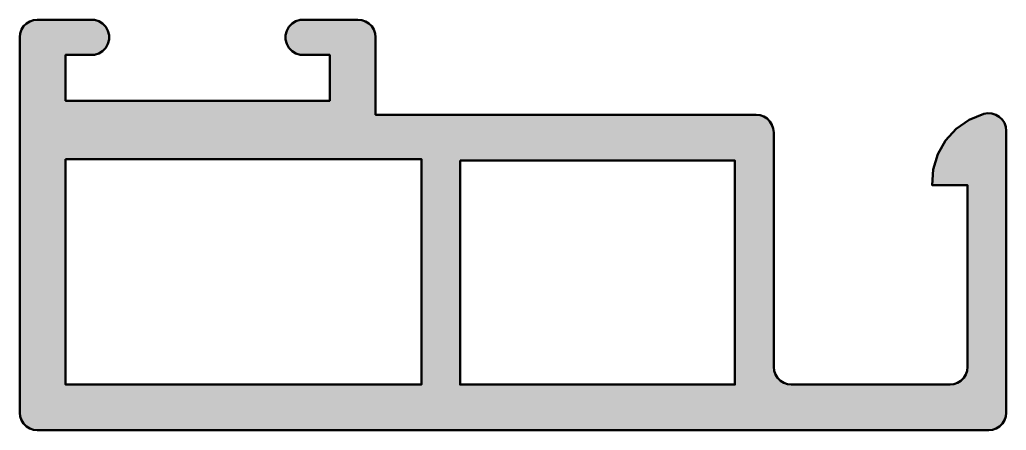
# Model space of a CAD drawing. Extents: x -28 to 0, y 0 to 11.7.
import ezdxf

# ---------------------------------------------------------------- set-up
doc = ezdxf.new("R2010")
doc.units = 0
doc.layers.add('0S-Alu contour', color=7, linetype='Continuous', lineweight=50)
doc.layers.add('0S-Alu hatch', color=252, linetype='Continuous', lineweight=25)

# ---------------------------------------------------------------- blocks, each defined once
blk = doc.blocks.new('333740__81D24498_FA02_4664_B982_1FA7A8D1C23D_')
at = {"layer": '0S-Alu hatch'}
h = blk.add_hatch(color=256, dxfattribs=at)
h.paths.add_polyline_path([(-0.013, 0.389), (0, 0.5), (0, 8.506), (-0.013, 8.62), (-0.052, 8.728), (-0.114, 8.824), (-0.197, 8.904), (-0.296, 8.962), (-0.405, 8.997), (-0.52, 9.005), (-0.633, 8.988), (-1.05, 8.82), (-1.419, 8.563), (-1.722, 8.231), (-1.943, 7.839), (-2.071, 7.409), (-2.1, 6.96), (-1.1, 6.96), (-1.1, 1.8), (-1.113, 1.689), (-1.15, 1.583), (-1.209, 1.488), (-1.288, 1.409), (-1.383, 1.35), (-1.489, 1.313), (-1.6, 1.3), (-6.1, 1.3), (-6.211, 1.313), (-6.317, 1.35), (-6.412, 1.409), (-6.491, 1.488), (-6.55, 1.583), (-6.587, 1.689), (-6.6, 1.8), (-6.6, 8.46), (-6.613, 8.571), (-6.65, 8.677), (-6.709, 8.772), (-6.788, 8.851), (-6.883, 8.911), (-6.989, 8.948), (-7.1, 8.96), (-17.9, 8.96), (-17.9, 11.16), (-17.913, 11.272), (-17.95, 11.379), (-18.011, 11.474), (-18.091, 11.553), (-18.187, 11.613), (-18.294, 11.649), (-18.407, 11.66), (-19.909, 11.66), (-20.038, 11.656), (-20.161, 11.619), (-20.27, 11.553), (-20.36, 11.46), (-20.423, 11.348), (-20.455, 11.224), (-20.455, 11.096), (-20.423, 10.972), (-20.36, 10.86), (-20.27, 10.768), (-20.161, 10.701), (-20.038, 10.664), (-19.909, 10.66), (-19.2, 10.66), (-19.2, 9.36), (-26.7, 9.36), (-26.7, 10.66), (-26.009, 10.66), (-25.88, 10.664), (-25.757, 10.701), (-25.648, 10.768), (-25.559, 10.86), (-25.496, 10.972), (-25.463, 11.096), (-25.463, 11.224), (-25.496, 11.348), (-25.559, 11.46), (-25.648, 11.553), (-25.758, 11.619), (-25.881, 11.656), (-26.009, 11.66), (-27.497, 11.66), (-27.609, 11.648), (-27.715, 11.612), (-27.81, 11.552), (-27.89, 11.473), (-27.95, 11.378), (-27.987, 11.272), (-28, 11.16), (-28, 0.5), (-27.987, 0.389), (-27.95, 0.283), (-27.891, 0.188), (-27.812, 0.109), (-27.717, 0.05), (-27.611, 0.013), (-27.5, 0), (-0.5, 0), (-0.389, 0.013), (-0.283, 0.05), (-0.188, 0.109), (-0.109, 0.188), (-0.05, 0.283)])
h.paths.add_polyline_path([(-26.7, 7.7), (-16.6, 7.7), (-16.6, 1.3), (-26.7, 1.3)])
h.paths.add_polyline_path([(-15.5, 7.66), (-7.7, 7.66), (-7.7, 1.3), (-15.5, 1.3)])
at = {"layer": '0S-Alu contour', "color": 7}
for points in [[(-0.013, 0.389), (0, 0.5), (0, 8.506), (-0.013, 8.62), (-0.052, 8.728), (-0.114, 8.824), (-0.197, 8.904), (-0.296, 8.962), (-0.405, 8.997), (-0.52, 9.005), (-0.633, 8.988), (-1.05, 8.82), (-1.419, 8.563), (-1.722, 8.231), (-1.943, 7.839), (-2.071, 7.409), (-2.1, 6.96), (-1.1, 6.96), (-1.1, 1.8), (-1.113, 1.689), (-1.15, 1.583), (-1.209, 1.488), (-1.288, 1.409), (-1.383, 1.35), (-1.489, 1.313), (-1.6, 1.3), (-6.1, 1.3), (-6.211, 1.313), (-6.317, 1.35), (-6.412, 1.409), (-6.491, 1.488), (-6.55, 1.583), (-6.587, 1.689), (-6.6, 1.8), (-6.6, 8.46), (-6.613, 8.571), (-6.65, 8.677), (-6.709, 8.772), (-6.788, 8.851), (-6.883, 8.911), (-6.989, 8.948), (-7.1, 8.96), (-17.9, 8.96), (-17.9, 11.16), (-17.913, 11.272), (-17.95, 11.379), (-18.011, 11.474), (-18.091, 11.553), (-18.187, 11.613), (-18.294, 11.649), (-18.407, 11.66), (-19.909, 11.66), (-20.038, 11.656), (-20.161, 11.619), (-20.27, 11.553), (-20.36, 11.46), (-20.423, 11.348), (-20.455, 11.224), (-20.455, 11.096), (-20.423, 10.972), (-20.36, 10.86), (-20.27, 10.768), (-20.161, 10.701), (-20.038, 10.664), (-19.909, 10.66), (-19.2, 10.66), (-19.2, 9.36), (-26.7, 9.36), (-26.7, 10.66), (-26.009, 10.66), (-25.88, 10.664), (-25.757, 10.701), (-25.648, 10.768), (-25.559, 10.86), (-25.496, 10.972), (-25.463, 11.096), (-25.463, 11.224), (-25.496, 11.348), (-25.559, 11.46), (-25.648, 11.553), (-25.758, 11.619), (-25.881, 11.656), (-26.009, 11.66), (-27.497, 11.66), (-27.609, 11.648), (-27.715, 11.612), (-27.81, 11.552), (-27.89, 11.473), (-27.95, 11.378), (-27.987, 11.272), (-28, 11.16), (-28, 0.5), (-27.987, 0.389), (-27.95, 0.283), (-27.891, 0.188), (-27.812, 0.109), (-27.717, 0.05), (-27.611, 0.013), (-27.5, 0), (-0.5, 0), (-0.389, 0.013), (-0.283, 0.05), (-0.188, 0.109), (-0.109, 0.188), (-0.05, 0.283), (-0.013, 0.389)], [(-26.7, 7.7), (-16.6, 7.7), (-16.6, 1.3), (-26.7, 1.3), (-26.7, 7.7)], [(-15.5, 7.66), (-7.7, 7.66), (-7.7, 1.3), (-15.5, 1.3), (-15.5, 7.66)]]:
    blk.add_lwpolyline(points, close=True, dxfattribs=at)
blk = doc.blocks.new('333740__4441F3D8_2AD0_444A_BB17_858573A6E1C0_')
at = {"layer": '0S-Alu contour', "color": 7}
blk.add_blockref('333740__81D24498_FA02_4664_B982_1FA7A8D1C23D_', (0, 0), dxfattribs=at)

msp = doc.modelspace()

# ---------------------------------------------------------------- block references
at = {"layer": '0S-Alu contour', "color": 7}
msp.add_blockref('333740__4441F3D8_2AD0_444A_BB17_858573A6E1C0_', (0, 0), dxfattribs=at)

doc.saveas('drawing.dxf')
